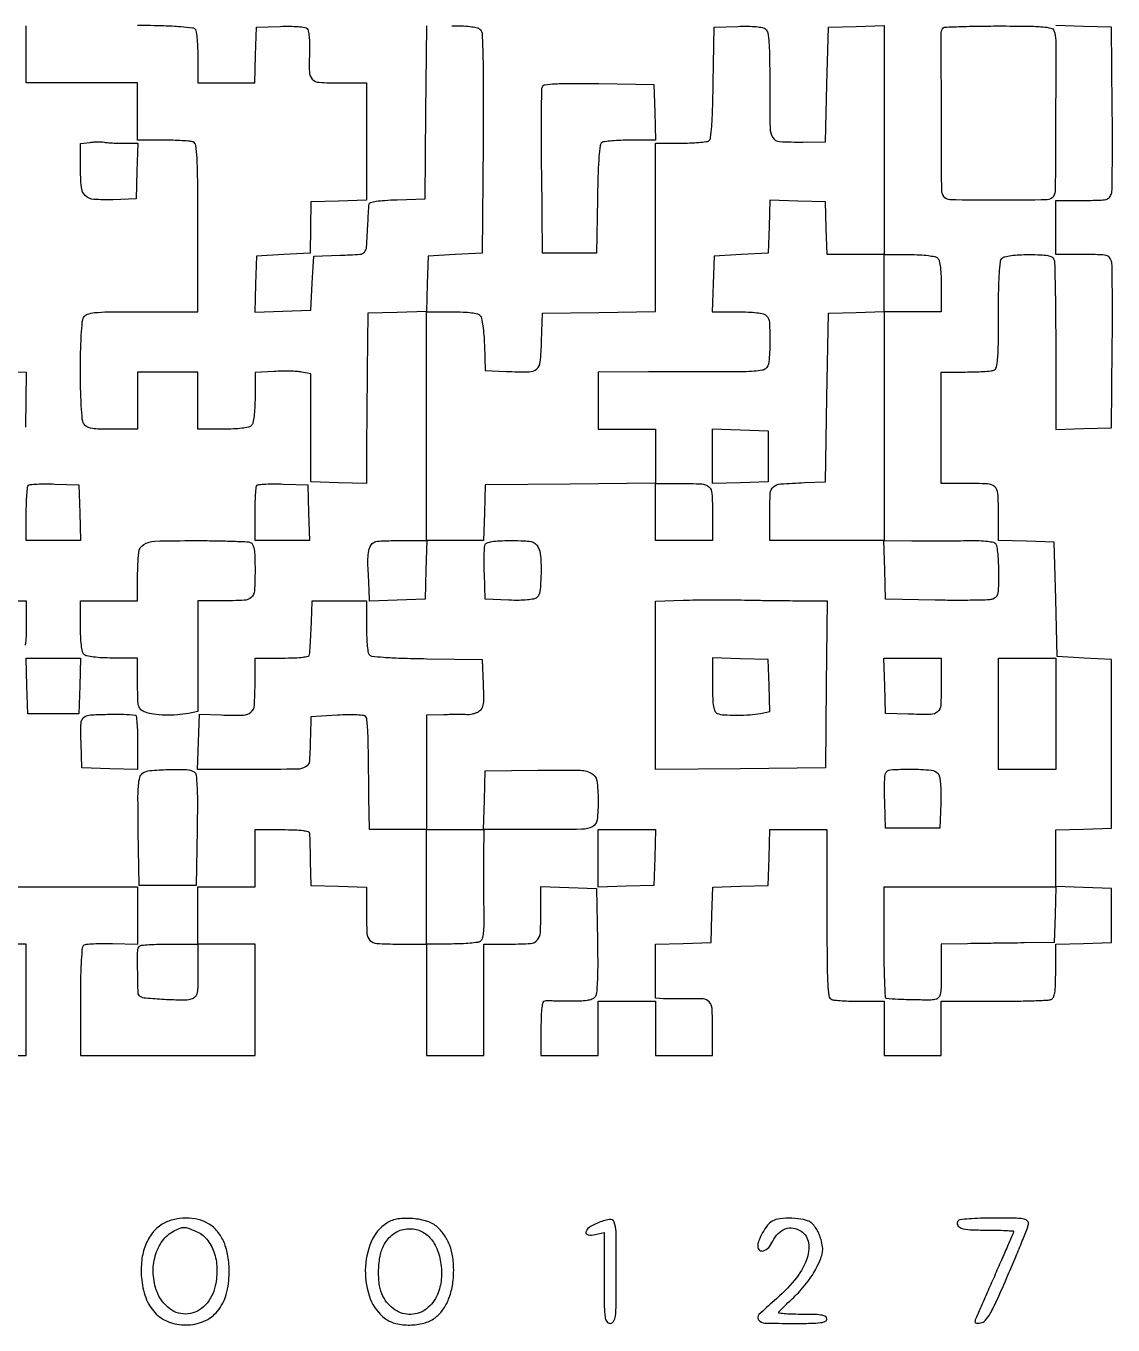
# Model space of a CAD drawing. Extents: x 156 to 936, y 100 to 969.
# Drawn here: x 574.9 to 936, y 100.5 to 531.9 of the extents above; entities that cross this region are included whole.
import ezdxf

# ---------------------------------------------------------------- set-up
doc = ezdxf.new("R2010")
doc.units = 0

msp = doc.modelspace()

# ---------------------------------------------------------------- linework, layer by layer
for points in [[(556, 246), (584, 246), (612, 246), (612, 236.438166), (612, 226.876333), (603.630164, 227.077629, 0.008036), (600.34176, 227.103854, 0.011048), (597.386982, 227.014617, 0.007927), (594.93959, 226.84759, 0.117937), (594.130164, 226.580446, 0.234885), (593.588292, 225.708057, 0.008463), (593.275481, 221.679048, 0.01129), (593.062651, 216.077824, 0.00385), (593, 207.940983), (593, 190), (622, 190), (651, 190), (651, 208.5), (651, 227), (641.5, 227), (632, 227), (632, 236.5), (632, 246), (641.5, 246), (651, 246), (651, 255.5), (651, 265), (660, 265, -0.007392), (664.254655, 264.937097, -0.026743), (666.952988, 264.71251, -0.040246), (668.622333, 264.344532, -0.307649), (669.099641, 263.75, -0.012318), (669.145396, 262.917561, -0.000814), (669.21418, 260.517187, -0.001177), (669.284784, 257.655324, -0.00088), (669.349641, 254.5), (669.5, 246.5), (678.75, 246.212474), (688, 245.924948), (688, 238.044262, 0.011843), (688.177219, 230.563142, 0.181411), (689.181087, 228.229778, 0.190384), (691.452643, 227.189848, 0.013266), (698.606989, 227), (708, 227), (708, 208.5), (708, 190), (717.5, 190), (727, 190), (727, 208.5), (727, 227), (735.883369, 227, 0.016798), (742.554728, 227.22419, 0.201413), (744.80872, 228.354131, 0.167367), (745.799343, 230.856564, 0.010851), (745.986345, 238.787526), (746, 246.075052), (755.25, 245.787526), (764.5, 245.5), (764.774123, 228.131529, -0.003898), (764.839437, 219.9535, -0.012299), (764.705661, 214.473008, -0.012909), (764.421459, 210.681528, -0.149113), (763.851667, 209.321269, -0.133658), (762.907476, 208.658076, -0.047476), (761.29571, 208.24359, -0.032414), (758.948823, 208.027011, -0.011517), (755.577544, 208.012907, 0.00126), (752.775682, 208.058666, 0.001644), (750.211841, 208.085647, 0.001215), (748.062972, 208.095974, 0.015212), (747.25, 208.073167, 0.312495), (746.654884, 207.607251, 0.040999), (746.286755, 205.952151, 0.026892), (746.062584, 203.261964, 0.007342), (746, 199), (746, 190), (755.5, 190), (765, 190), (765, 199), (765, 208), (774.5, 208), (784, 208), (784, 199), (784, 190), (793.5, 190), (803, 190), (803, 198.980948, 0.013008), (802.828184, 205.583848, 0.173919), (801.90584, 207.787335, 0.198301), (799.844546, 208.753873, 0.017689), (794, 208.821454, -0.00396), (792.075628, 208.790871, -0.003223), (790.014063, 208.787729, -0.003256), (788.11514, 208.809445, -0.008489), (786.75, 208.857142), (784, 209), (784, 217.962474), (784, 226.924948), (793.25, 227.212474), (802.5, 227.5), (802.787036, 236.712964), (803.074071, 245.925929), (812.287036, 246.212964), (821.5, 246.5), (821.787526, 255.75), (822.075052, 265), (831.537526, 265), (841, 265), (841, 237.106989, 0.001482), (841.047441, 221.102837, 0.01238), (841.269618, 213.864913, 0.020733), (841.66906, 209.7558, 0.273), (842.581787, 208.606989, 0.06844), (843.599719, 208.368926, 0.007317), (846.0249, 208.178303, 0.008902), (848.933927, 208.044385, 0.00705), (852.081787, 208), (860, 208), (860, 199), (860, 190), (869.5, 190), (879, 190), (879, 199), (879, 208), (896.418213, 208, 0.003244), (903.207024, 208.044049, 0.00474), (909.184475, 208.178303, 0.002396), (914.244542, 208.364228, 0.081401), (915.418213, 208.606989, 0.192061), (916.216672, 209.344751, 0.070053), (916.688208, 210.839867, 0.03465), (916.936924, 213.412948, 0.006773), (917, 218.069463), (917, 226.924948), (926.25, 227.212474), (935.5, 227.5), (935.5, 236.5), (935.5, 245.5), (926.25, 245.787526), (917, 246.075052), (917, 255.5), (917, 264.924948), (926.25, 265.212474), (935.5, 265.5), (935.5, 293.5), (935.5, 321.5), (926.5, 322), (917.5, 322.5), (917, 341.5), (916.5, 360.5), (907.25, 360.787526), (898, 361.075052), (898, 369.930537, 0.014889), (897.79962, 376.658129, 0.195866), (896.745668, 378.860252, 0.174757), (894.397656, 379.829682, 0.011384), (886.918213, 380), (879, 380), (879, 398.5), (879, 417), (886.918213, 417, 0.00705), (890.066073, 417.044385, 0.008902), (892.9751, 417.178303, 0.007317), (895.400281, 417.368926, 0.06844), (896.418213, 417.606989, 0.246394), (897.284593, 418.592366, 0.037978), (897.719073, 421.248473, 0.01896), (897.948499, 425.994183, 0.002598), (898, 435.906989, -0.003891), (898.06403, 444.133877, -0.011967), (898.283912, 449.697868, -0.011367), (898.620179, 453.590883, -0.170757), (899.2, 454.8, -0.142062), (900.111853, 455.301898, -0.021703), (902.174718, 455.672007, -0.021121), (904.863816, 455.91981, -0.012415), (908.093011, 456, -0.008396), (912.063507, 455.933322, -0.038703), (914.347444, 455.678871, -0.075375), (915.69971, 455.202375, -0.180715), (916.393011, 454.418213, -0.085483), (916.638063, 453.183073, -0.001101), (916.821697, 445.235952, -0.003161), (916.956091, 436.017711, -0.002064), (917, 425.380687), (917, 397.924948), (926.25, 398.212474), (935.5, 398.5), (935.780941, 425, 0.002017), (935.848704, 435.317487, 0.002973), (935.817795, 444.376562, 0.001377), (935.724366, 452.089955, 0.056278), (935.511889, 453.75, 0.122466), (934.853609, 455.003832, 0.154152), (933.733065, 455.672057, 0.05329), (931.547349, 455.94748, 0.004718), (925.980948, 456), (917, 456), (917, 465), (917, 474), (925.980948, 474, 0.004718), (931.547349, 474.05252, 0.05329), (933.733065, 474.327943, 0.154152), (934.853609, 474.996168, 0.122466), (935.511889, 476.25, 0.056278), (935.724366, 477.910045, 0.001377), (935.817795, 485.623438, 0.002973), (935.848704, 494.682513, 0.002017), (935.780941, 505), (935.5, 531.5), (926.287036, 531.787036), (917.074071, 532.074071)], [(716.377555, 532, -0.009533), (720.298892, 531.925232, -0.026386), (723.046649, 531.674799, -0.036281), (724.931395, 531.260887, -0.148416), (725.897999, 530.622903, -0.165245), (726.474645, 529.114716, -0.003639), (726.715525, 521.18942, -0.00594), (726.840096, 510.093641, -0.001695), (726.770444, 492.872903), (726.5, 456.5), (717.5, 456), (708.5, 455.5), (708.212474, 446.25), (707.924948, 437), (716.340029, 437, -0.009847), (720.153251, 436.924898, -0.024175), (722.945269, 436.679335, -0.030203), (724.911654, 436.287979, -0.156568), (725.833879, 435.700164, -0.126595), (726.271826, 434.772011, -0.012295), (726.682026, 432.299919, -0.014976), (727.015093, 429.281363, -0.011302), (727.206324, 425.950164), (727.5, 417.5), (734.479083, 417.199088, 0.012739), (742.057347, 417.065605, 0.177046), (744.578192, 418.009645, 0.194277), (745.776454, 420.321238, 0.015844), (746.212602, 427.259666), (746.5, 436.5), (765.25, 436.772065), (784, 437.044131), (784, 465.022065), (784, 493), (792.25, 493.015313, 0.008719), (795.499351, 493.078012, 0.011731), (798.43689, 493.255038, 0.008919), (800.86414, 493.502227, 0.112125), (801.726647, 493.809897, 0.224357), (802.342971, 494.785498, 0.01105), (802.732937, 498.675066, 0.012194), (803.035521, 504.331725, 0.003561), (803.226647, 513.044584), (803.5, 531.5), (811.344796, 531.793771, -0.01153), (814.735348, 531.842502, -0.021342), (817.485252, 531.701133, -0.023545), (819.568167, 531.405224, -0.126804), (820.594796, 530.921326, -0.181093), (821.326542, 529.64262, -0.021891), (821.713905, 526.366457, -0.015279), (821.941213, 521.127352, -0.003201), (822, 511.944943, 0.00383), (822.106381, 498.058759, 0.130647), (822.993019, 494.918047, 0.250318), (825.2744, 493.534118, 0.017581), (833, 493.382998), (840.5, 493.5), (841, 512.5), (841.5, 531.5), (850.75, 531.787526), (860, 532.075052), (860, 494.037526), (860, 456), (868.3, 456, -0.011084), (871.828493, 455.92177, -0.020332), (874.693122, 455.677711, -0.021091), (876.860329, 455.310542, -0.144849), (877.8, 454.8, -0.144849), (878.310542, 453.860329, -0.021091), (878.677711, 451.693122, -0.020332), (878.92177, 448.828493, -0.011084), (879, 445.3), (879, 437), (869.5, 437), (860, 437), (860, 399), (860, 361), (869.25, 360.933947, 0.001658), (873.436818, 360.917937, 0.001002), (878.397694, 360.92536, 0.001003), (883.325489, 360.952492, 0.001761), (887.401724, 360.99747, -0.008179), (891.616033, 360.989874, -0.025722), (894.437012, 360.793234, -0.036226), (896.304599, 360.427377, -0.187083), (897.136411, 359.813523, -0.109806), (897.464666, 358.904147, -0.009758), (897.72919, 356.468006, -0.012367), (897.918026, 353.517329, -0.00933), (897.984687, 350.269052, -0.005434), (897.939203, 345.219886, -0.057363), (897.663158, 343.179548, -0.156826), (896.99736, 342.118047, -0.114958), (895.75, 341.483537, -0.053901), (894.202744, 341.275019, -0.002978), (889.314063, 341.175744, -0.004581), (883.484344, 341.145502, -0.003332), (877, 341.214485), (860.5, 341.5), (860.213788, 351.25), (859.927576, 361), (840.963788, 361), (822, 361), (822, 369.980948, -0.014075), (822.189349, 376.706186, -0.199016), (823.214245, 378.832254, -0.165509), (825.52461, 379.810854, -0.009074), (833.5, 380.245668), (840.5, 380.5), (841, 408.5), (841.5, 436.5), (850.75, 436.787526), (860, 437.075052), (860, 446.537526), (860, 456), (850.538933, 456), (841.077866, 456), (840.788933, 464.75), (840.5, 473.5), (831.289473, 473.787003), (822.078945, 474.074007), (821.789473, 465.287003), (821.5, 456.5), (812.5, 456), (803.5, 455.5), (803.212474, 446.25), (802.924948, 437), (811.262474, 437, -0.01101), (814.809501, 436.921884, -0.020283), (817.684979, 436.678036, -0.021051), (819.858679, 436.311042, -0.145015), (820.8, 435.8, -0.18371), (821.877608, 433.400035, -0.01739), (822.034244, 426.843398, -0.016743), (821.74287, 420.281403, -0.202766), (820.607079, 418.088868, -0.135348), (819.504737, 417.591741, -0.016563), (816.85167, 417.267853, -0.016552), (813.321715, 417.072607, -0.008317), (808.857079, 417.047964, 0.00178), (803.728006, 417.086716, 0.000689), (796.62208, 417.105314, 0.000682), (788.921715, 417.104343, 0.000844), (781.75, 417.081541), (765, 417), (765, 407.5), (765, 398), (774.5, 398), (784, 398), (784, 389), (784, 380), (791.918213, 380, -0.01141), (799.400012, 379.829247, -0.175208), (801.747254, 378.85745, -0.195511), (802.800362, 376.650479, -0.014768), (803, 369.893011), (803, 361), (793.5, 361), (784, 361), (784, 370.515573), (784, 380.031147), (755.75, 379.765573), (727.5, 379.5), (727.212474, 370.25), (726.924948, 361), (717.498686, 361), (708.072424, 361), (707.786212, 351.25), (707.5, 341.5), (698.25, 341.212474), (689, 340.924948), (688.895663, 344.712474, 0.003045), (688.837168, 346.451211, 0.001711), (688.746032, 348.562414, 0.001707), (688.639428, 350.693757, 0.002788), (688.532797, 352.5, -0.021233), (688.49533, 354.196452, -0.018025), (688.596407, 355.985937, -0.018404), (688.807565, 357.610247, -0.04766), (689.112383, 358.75, -0.113302), (689.934692, 359.999065, -0.135482), (691.171383, 360.664454, -0.051076), (693.449474, 360.944292, -0.005041), (698.975249, 361), (708, 361), (708, 399.036212), (708, 437.072424), (698.25, 436.786212), (688.5, 436.5), (688.280494, 417.5, 0.000354), (688.194222, 409.544585, 0.000324), (688.11651, 401.353039, 0.000324), (688.056628, 394.041048, 0.001064), (688.030494, 389.212474), (688, 379.924948), (678.75, 380.212474), (669.5, 380.5), (669.5, 398.457678), (669.5, 416.415356), (666.5, 416.981176, 0.031477), (664.931967, 417.175793, 0.009639), (662.545313, 417.274355, 0.009605), (659.862887, 417.28183, 0.010371), (657.25, 417.184677), (651, 416.822358), (651, 408.611179, -0.011262), (650.921499, 405.126542, -0.020447), (650.676929, 402.287591, -0.021186), (650.309344, 400.135734, -0.144453), (649.8, 399.2, -0.144849), (648.860329, 398.689458, -0.021091), (646.693122, 398.322289, -0.020332), (643.828493, 398.07823, -0.011084), (640.3, 398), (632, 398), (632, 407.5), (632, 417), (622, 417), (612, 417), (612, 407.5), (612, 398), (603.535184, 398, -0.006724), (598.758507, 398.064235, -0.043519), (596.367497, 398.3377, -0.095437), (594.965871, 398.915742, -0.125133), (594.035184, 399.934259, -0.102288), (593.615171, 401.354542, -0.0062), (593.297491, 405.804829, -0.008851), (593.073349, 411.247142, -0.005865), (593, 417.5, -0.005865), (593.073349, 423.752858, -0.008851), (593.297491, 429.195171, -0.0062), (593.615171, 433.645458, -0.102288), (594.035184, 435.065741, -0.183803), (595.294605, 436.161128, -0.063443), (597.685401, 436.709796, -0.022652), (602.224074, 436.953182, -0.00207), (613.535184, 437), (632, 437), (632, 464.893011, 0.001482), (631.952559, 480.897163, 0.01238), (631.730382, 488.135087, 0.020733), (631.33094, 492.2442, 0.273), (630.418213, 493.393011, 0.069754), (629.386579, 493.631434, 0.006804), (626.828225, 493.821697, 0.008515), (623.757628, 493.955643, 0.006641), (620.418213, 494), (612, 494), (612, 503.5), (612, 513), (593.5, 513), (575, 513), (575, 522.5), (575, 532)], [(611.955416, 532.226647, -0.003561), (620.668275, 532.035521, -0.012194), (626.324934, 531.732937, -0.01105), (630.214502, 531.342971, -0.224357), (631.190103, 530.726647, -0.112125), (631.497773, 529.86414, -0.008919), (631.744962, 527.43689, -0.011731), (631.921988, 524.499351, -0.008719), (631.984687, 521.25), (632, 513), (641.462474, 513), (650.924948, 513), (651.212474, 522.25), (651.5, 531.5), (659.405143, 531.794857, -0.012004), (662.543009, 531.836518, -0.017401), (665.310969, 531.710409, -0.01437), (667.540383, 531.46629, -0.163328), (668.323035, 531.076965, -0.154474), (668.706845, 530.337703, -0.017448), (668.968772, 528.444176, -0.019823), (669.115808, 526.110396, -0.01488), (669.099131, 523.536434, 0.015095), (669.057625, 516.674665, 0.185473), (670.037736, 514.296493, 0.18961), (672.347902, 513.213619, 0.015891), (679.067388, 513), (688, 513), (688, 493.537526), (688, 474.075052), (678.75, 473.787526), (669.5, 473.5), (669.422122, 465), (669.344244, 456.5), (660.422122, 456), (651.5, 455.5), (651.211971, 446.211971), (650.923942, 436.923942), (660.211971, 437.211971), (669.5, 437.5), (670, 446.5), (670.5, 455.5), (679.25, 455.788933, 0.007073), (685.875255, 456.101575, 0.201765), (687.37804, 456.845164, 0.163157), (688.05203, 458.48639, 0.004254), (688.514866, 466.5, -0.001091), (688.617855, 468.503269, -0.00131), (688.723792, 470.387414, -0.00112), (688.820761, 471.974432, -0.008746), (688.880492, 472.712474, -0.307658), (689.35958, 473.286859, -0.029992), (691.219026, 473.700154, -0.02401), (694.05652, 474.015657, -0.007913), (698.25, 474.212474), (707.5, 474.5), (707.765335, 503.25), (708.030671, 532)], [(565.5, 341), (575, 341), (575, 332.7, -0.011084), (574.92177, 329.171507, -0.020332), (574.677711, 326.306878, -0.021091)]]:
    msp.add_lwpolyline(points, format="xyb")
for points in [[(916.40777, 530.379751, -0.091866), (917.013009, 527.112903, -0.000857), (916.970155, 502.518785, -0.000588), (916.85416, 477.481943, -0.141078), (916.217429, 475.317568, -0.25333), (914.142101, 474.161735, -0.002984), (898, 474.065399, -0.002984), (881.857899, 474.161735, -0.25333), (879.782571, 475.317568, -0.14127), (879.130965, 477.535589, -0.000575), (879.029508, 503.502776, -0.000435), (878.980011, 529.727738, -0.199177), (879.628205, 531.294872, -0.18847), (880.20919, 531.549343, -0.001537), (885.294622, 531.738542, -0.005224), (891.175311, 531.877737, -0.003304), (898.035975, 531.923077, -0.002652), (907.87401, 531.8709, -0.018302), (912.69699, 531.643049, -0.034527), (915.434825, 531.221325, -0.250695)], [(783.787526, 503.25), (784.075052, 494), (775.787526, 493.984687, 0.008676), (772.523834, 493.922017, 0.011685), (769.574297, 493.745063, 0.008861), (767.136946, 493.49802, 0.112277), (766.273912, 493.190449, 0.223435), (765.660091, 492.222567, 0.01141), (765.268756, 488.426015, 0.01247), (764.965306, 482.909881, 0.003691), (764.773912, 474.455762), (764.5, 456.5), (755.5, 456.5), (746.5, 456.5), (746.233224, 483.48509, -0.001755), (746.166675, 493.921186, -0.002727), (746.189949, 502.921529, -0.000805), (746.26536, 510.736498, -0.089021), (746.460529, 511.757736, -0.277499), (747.31313, 512.423568, -0.016904), (750.670414, 512.719204, -0.014225), (755.975539, 512.854936, -0.003013), (765.227305, 512.772646), (783.5, 512.5)], [(607.119313, 493), (612.075052, 493), (611.787526, 483.75), (611.5, 474.5), (603.839522, 474.231907, -0.024989), (597.397024, 474.328456, -0.181328), (594.622969, 475.579637, -0.175687), (593.307856, 478.369456, -0.023174), (593, 485.00807), (593, 492.873283), (596.25, 493.270761, -0.01345), (597.591945, 493.398357, -0.013519), (598.936525, 493.453332, -0.013445), (600.109633, 493.438008, -0.051509), (600.831787, 493.334119, 0.041783), (601.627547, 493.203829, 0.006421), (603.228111, 493.098147, 0.007134), (605.124308, 493.024495, 0.006139)], [(592.787526, 370.25), (593.075052, 361), (584.037526, 361), (575, 361), (575, 369.833333, -0.007429), (575.05105, 373.269125, -0.010988), (575.206746, 376.278621, -0.006414), (575.423524, 378.778731, -0.173222), (575.703816, 379.370483, -0.17855), (576.286747, 379.639255, -0.007766), (578.564452, 379.783202, -0.012381), (581.319749, 379.846095, -0.008434), (584.453816, 379.787149), (592.5, 379.5)], [(668.787526, 370.25), (669.075052, 361), (660.037526, 361), (651, 361), (651, 369.833333, -0.007429), (651.05105, 373.269125, -0.010988), (651.206746, 376.278621, -0.006414), (651.423524, 378.778731, -0.173222), (651.703816, 379.370483, -0.17855), (652.286747, 379.639255, -0.007766), (654.564452, 379.783202, -0.012381), (657.319749, 379.846095, -0.008434), (660.453816, 379.787149), (668.5, 379.5)], [(649.418213, 360.393011, -0.191418), (650.215888, 359.657806, -0.070374), (650.68772, 358.171299, -0.03487), (650.936736, 355.615452, -0.006853), (651, 351, -0.015117), (650.798229, 344.3277, -0.196524), (649.742703, 342.134562, -0.173918), (647.393226, 341.169516, -0.011337), (639.918213, 341), (632, 341), (632, 322.625), (632, 304.25), (628.875, 303.625, -0.031936), (625.193557, 303.130419, -0.023546), (621.080357, 303.037399, -0.023754), (617.25396, 303.313262, -0.061039), (614.5651, 303.975249, -0.083273), (613.093467, 304.836485, -0.154058), (612.353826, 305.991864, -0.060824), (612.055996, 308.071821, -0.005181), (612, 313.475249), (612, 322), (603.7, 322, -0.011084), (600.171507, 322.07823, -0.020332), (597.306878, 322.322289, -0.021091), (595.139671, 322.689458, -0.144849), (594.2, 323.2, -0.144849), (593.689458, 324.139671, -0.021091), (593.322289, 326.306878, -0.020332), (593.07823, 329.171507, -0.011084), (593, 332.7), (593, 341), (602.5, 341), (612, 341), (612, 349.065741, -0.022824), (612.362263, 356.997756, -0.233503), (614.03189, 359.720593, -0.13507), (617.720578, 360.83514, -0.006229), (630.953396, 361, -0.003346), (637.537047, 360.95594, -0.004869), (643.341685, 360.821697, -0.00252), (648.249577, 360.635597, -0.081044)], [(744.964816, 359.065741, -0.106729), (745.87883, 355.872074, -0.021971), (746.009357, 349.981917, -0.017974), (745.670347, 344.115342, -0.198655), (744.594796, 342.078674, -0.126804), (743.568167, 341.594776, -0.023545), (741.485252, 341.298867, -0.021342), (738.735348, 341.157498, -0.01153), (735.344796, 341.206229), (727.5, 341.5), (727.206869, 349.916411, -0.006125), (727.131923, 353.23728, -0.008183), (727.150171, 356.252242, -0.006003), (727.236697, 358.764851, -0.080166), (727.425484, 359.666411, -0.220823), (728.073166, 360.294093, -0.044921), (729.664091, 360.692306, -0.02981), (732.149804, 360.931365, -0.009069), (735.933431, 361, -0.0074), (740.407308, 360.933784, -0.045377), (742.695822, 360.657161, -0.096493), (744.053158, 360.077882, -0.121501)], [(688.015313, 332.75, 0.008719), (688.078012, 329.500649, 0.011731), (688.255038, 326.56311, 0.008919), (688.502227, 324.13586, 0.112125), (688.809897, 323.273353, 0.224357), (689.785498, 322.657029, 0.01105), (693.675066, 322.267063, 0.012194), (699.331725, 321.964479, 0.003561), (708.044584, 321.773353), (726.5, 321.5), (726.789532, 313.306341, -0.006423), (726.896385, 308.553108, -0.047466), (726.703612, 306.296778, -0.109117), (726.150893, 304.980176, -0.116665), (725.105472, 304.056447, -0.037545), (724.216934, 303.663542, -0.027166), (723.17819, 303.356993, -0.027629), (722.153591, 303.17329, -0.052332), (721.31594, 303.15855, 0.018388), (720.274264, 303.210888, 0.003361), (718.34437, 303.223833, 0.003611), (716.084558, 303.207482, 0.003273), (713.75, 303.158444), (708, 303), (708, 284), (708, 265), (717.463788, 265), (726.927576, 265), (727.213788, 274.75), (727.5, 284.5), (745, 284.737096, -0.00566), (758.650998, 284.767502, -0.11257), (762.689426, 283.807908, -0.245948), (764.522807, 281.298584, -0.037183), (765, 274.890658, -0.026269), (764.648944, 268.213387, -0.254955), (763.093988, 265.961479, -0.113482), (759.625171, 265.108187, -0.003801), (745.393011, 265), (727, 265), (726.906082, 256.25, 0.002481), (726.882843, 252.223072, 0.001378), (726.892411, 247.312518, 0.001375), (726.929467, 242.341372, 0.002222), (726.991426, 238.111762, -0.007374), (727.01114, 233.57271, -0.025524), (726.830756, 230.640603, -0.037756), (726.468771, 228.737434, -0.187762), (725.835344, 227.877075, -0.109326), (724.91379, 227.543631, -0.009931), (722.46882, 227.274772, -0.012496), (719.507144, 227.082968, -0.009456), (716.25, 227.015313), (708, 227), (708, 246), (708, 265), (698.5, 265), (689, 265), (688.859603, 275.75, 0.000091), (688.797834, 280.414454, 0.000068), (688.728252, 285.545313, 0.000069), (688.661476, 290.371127, 0.00016), (688.609603, 294, 0.007875), (688.520135, 296.945717, 0.010806), (688.340737, 299.590625, 0.007754), (688.110402, 301.779496, 0.114818), (687.848224, 302.5, 0.223405), (687.192792, 302.905086, 0.015353), (684.962867, 303.091241, 0.018024), (682.027592, 303.139795, 0.009237), (678.348224, 303), (669.5, 302.5), (669.391588, 296, -0.012194), (669.05699, 287.856327, -0.249738), (667.802675, 285.832872, -0.129724), (665.050523, 285.075896, -0.002601), (650.462474, 285), (631.924948, 285), (632.212474, 294.170249), (632.5, 303.340497), (639.750839, 303.103127, 0.012992), (647.179891, 303.053038, 0.178269), (649.651537, 304.017593, 0.197491), (650.777135, 306.312903, 0.016493), (651, 313.067388), (651, 322), (660, 322, 0.007452), (664.245928, 322.063286, 0.026565), (666.954036, 322.288374, 0.039382), (668.640342, 322.65621, 0.301825), (669.131463, 323.25, 0.011655), (669.278717, 325.053317, 0.001392), (669.500303, 329.050156, 0.0018), (669.713547, 333.398639, 0.002589), (669.868537, 337.25), (670, 341), (679, 341), (688, 341)], [(831.765819, 341.037566), (841.031637, 341), (840.765819, 313.25), (840.5, 285.5), (812.25, 285.234427), (784, 284.968853), (784, 312.946901), (784, 340.924948), (793.25, 341.212474, -0.004375), (797.512192, 341.307635, -0.002418), (802.720312, 341.353137, -0.00241), (807.999657, 341.348281, -0.003875), (812.5, 341.287566, 0.001274), (817.00143, 341.203418, 0.000792), (822.284334, 341.126499, 0.000794), (827.497552, 341.067131, 0.001436)], [(803, 313.144515, 0.006687), (803.062877, 308.443624, 0.034414), (803.311272, 305.851928, 0.069706), (803.782488, 304.347501, 0.192751), (804.581787, 303.606989, 0.078039), (806.798187, 303.133083, 0.014165), (811.014952, 303.021077, 0.0162), (815.448713, 303.172638, 0.032719), (818.912002, 303.6324), (822.074004, 304.264801), (821.787002, 312.8824), (821.5, 321.5), (812.25, 321.787526), (803, 322.075052)], [(879, 313.067388, -0.014326), (878.806225, 306.305646, -0.200169), (877.763501, 304.160287, -0.17995), (875.453248, 303.271722, -0.011192), (868, 303.355911), (860.5, 303.608592), (860.212474, 312.804296), (859.924948, 322), (869.462474, 322), (879, 322)], [(611.25, 303.075744, -0.35445), (611.550385, 302.777442, -0.006375), (611.779688, 300.367477, -0.01275), (611.946004, 297.432878, -0.007779), (612, 293.962474), (612, 284.924948), (602.75, 285.212474), (593.5, 285.5), (593.20928, 293.767161, -0.005828), (593.09481, 298.638186, -0.049334), (593.28448, 300.819174, -0.126083), (593.842072, 302.015415, -0.133021), (594.896661, 302.767161, -0.078073), (596.78506, 303.14793, -0.006068), (601.951909, 303.308167, -0.009088), (607.257745, 303.311834, -0.020794)], [(630.773242, 284.161306, -0.226527), (631.421641, 283.126519, -0.01557), (631.716146, 279.589823, -0.013555), (631.85189, 274.125155, -0.003139), (631.773242, 264.926619), (631.5, 246.5), (622, 246.5), (612.5, 246.5), (612.225925, 264.495812, -0.002421), (612.117172, 274.966614, -0.02007), (612.281553, 279.716869, -0.045993), (612.727818, 282.369969, -0.171878), (613.667054, 283.745812, -0.138351), (616.071135, 284.640888, -0.014294), (622.168063, 284.963541, -0.014504), (628.269589, 284.934733, -0.133735)], [(877.919564, 283.59692, -0.128993), (878.407951, 282.549085, -0.022589), (878.702175, 280.373366, -0.020484), (878.84218, 277.47591, -0.010573), (878.792008, 273.84692), (878.5, 265.5), (869.5, 265.5), (860.5, 265.5), (860.206869, 273.916411, -0.006125), (860.131923, 277.23728, -0.008183), (860.150171, 280.252242, -0.006003), (860.236697, 282.764851, -0.080166), (860.425484, 283.666411, -0.293941), (862.088319, 284.885471, -0.016203), (868.847803, 285.077703, -0.018216), (875.583742, 284.805416, -0.203033)], [(916.787526, 236.75), (916.5, 227.5), (906.5, 227.378301, 0.000177), (902.034696, 227.322381, 0.000114), (896.867188, 227.254662, 0.000115), (891.818216, 227.186183, 0.000217), (887.75, 227.128301), (879, 227), (879, 218.067388, -0.005888), (878.941363, 213.0879, -0.040032), (878.687253, 210.643223, -0.097155), (878.161842, 209.317364, -0.183454), (877.25, 208.642804, -0.068965), (875.530671, 208.406927, -0.003788), (870.075773, 208.455742, -0.006444), (864.612713, 208.616472, -0.01748), (860.75, 208.915486, -0.368399), (860.445393, 209.240731, -0.001592), (860.220312, 214.409549, -0.006285), (860.053936, 220.400502, -0.003799), (860, 227.5), (860, 246), (888.537526, 246), (917.075052, 246)], [(632, 218.108408, -0.004771), (631.947273, 212.582437, -0.054371), (631.669828, 210.421925, -0.155866), (630.994461, 209.309405, -0.118057), (629.720644, 208.644734, -0.067025), (626.923049, 208.329933, -0.008558), (620.861742, 208.565906, -0.006261), (614.681798, 208.990191, -0.118679), (612.853163, 209.59075, -0.251435), (612.168955, 210.773198, -0.005192), (612.017149, 217.82559, -0.005987), (612.022976, 224.807047, -0.195586), (612.666667, 226.333333, -0.176136), (613.23702, 226.599551, -0.00536), (615.879167, 226.804167, -0.009979), (619.041783, 226.951687, -0.006664), (622.666667, 227), (632, 227)], [(620.181971, 133.96959, 0.090532), (616.928787, 131.069494, 0.072905), (614.611012, 126.989227, 0.064625), (613.36549, 121.942616, 0.048287), (613.271427, 116.207362, 0.065568), (614.694391, 109.565363, 0.103178), (617.720747, 104.602816, 0.113386), (622.23946, 101.565898, 0.091739), (628, 100.5, 0.099705), (633.987608, 101.705977, 0.121095), (638.57153, 105.108397, 0.106963), (641.431179, 110.626304, 0.065253), (642.42072, 117.927921, 0.040053), (642.007478, 123.377815, 0.061103), (640.708196, 127.933956, 0.071012), (638.547934, 131.524464, 0.085149), (635.580035, 134.114322, 0.081931), (632.117523, 135.513769, 0.057563), (627.929743, 135.957653, 0.057186), (623.717815, 135.43419, 0.077558)], [(694.831892, 134.350243, 0.152172), (689.60274, 128.113271, 0.095233), (687.6399, 118.711087, 0.094375), (689.299274, 109.174601, 0.145868), (694.325987, 102.564534, 0.101493), (697.829208, 100.963627, 0.060048), (702.416531, 100.473691, 0.059473), (707.050459, 101.090645, 0.092162), (710.700122, 102.786468, 0.084015), (713.321336, 105.413005, 0.059218), (715.319695, 109.084493, 0.052956), (716.577927, 113.555256, 0.042157), (717, 118.552355, 0.036167), (716.673889, 123.054837, 0.053447), (715.689562, 126.887405, 0.058781), (714.010738, 130.146901, 0.058256), (711.615183, 132.937181, 0.111115), (708.271036, 134.868215, 0.054641), (703.423883, 135.816357, 0.054603), (698.478487, 135.692195, 0.109647)], [(764.75, 134.341518, 0.047974), (761.975682, 132.865086, 0.200903), (760.947052, 131.326592, 0.435956), (761.632714, 130.385036, 0.084036), (764, 130.5), (767, 131.158911), (767, 116.079455, 0.002207), (767.042022, 106.557237, 0.030768), (767.283158, 103.134932, 0.11903), (767.881934, 101.585666, 0.246054), (769, 101, 0.267644), (770.131287, 101.652291, 0.103099), (770.721429, 103.4375, 0.026629), (770.959338, 107.362042, 0.001825), (771, 118.5, 0.002866), (770.925408, 131.514157, 0.091333), (770.31474, 134.628539, 0.3606), (768.689381, 135.522478, 0.051007)], [(822.749978, 134.919889, 0.097088), (821.230547, 133.584602, 0.035033), (819.63253, 131.178222, 0.035098), (818.383357, 128.565617, 0.094236), (818, 126.54966, 0.234892), (818.607448, 125.327965, 0.249825), (819.921035, 125.118229, 0.124539), (821.646979, 126.246797, 0.077326), (823, 128.269544, -0.082374), (824.785183, 130.881283, -0.116285), (827.14108, 132.40904, -0.12568), (829.790484, 132.658093, -0.106328), (832.422503, 131.642735, -0.218224), (834.87157, 127.745478, -0.125848), (834.200841, 122.137783, -0.080703), (830.253354, 115.407885, -0.043092), (823.468268, 108.517041, 0.01608), (818.419606, 103.914946, 0.386623), (818.311209, 102.15852, 0.219494), (820.357111, 101.138618, 0.00758), (829.5, 101, 0.004301), (835.719975, 101.053509, 0.028132), (838.833333, 101.282609, 0.065619), (840.479566, 101.72187, 0.303591), (841, 102.5, 0.258593), (840.586019, 103.246922, 0.093584), (839.416667, 103.703125, 0.039364), (837.191484, 103.94137, 0.006994), (833, 104, -0.007), (829.932553, 104.042946, -0.01163), (827.35, 104.175439, -0.005322), (825.217848, 104.357453, -0.386424), (825, 104.597239, -0.191535), (825.148016, 104.96946, -0.004662), (826.453955, 106.326271, -0.009486), (828.052747, 107.895929, -0.006231), (829.949636, 109.644627, 0.027213), (832.041546, 111.742089, 0.01803), (834.216319, 114.357846, 0.018159), (836.155995, 117.067746, 0.032488), (837.516155, 119.443493, 0.014124), (838.947347, 122.590935, 0.059646), (839.517921, 124.579869, 0.075107), (839.536801, 126.414823, 0.030857), (839.037834, 128.859494, 0.035846), (838.457105, 130.529323, 0.031108), (837.619911, 132.183392, 0.032363), (836.668365, 133.587941, 0.075049), (835.748808, 134.463388, 0.108424), (833.265591, 135.498693, 0.03599), (829.321058, 135.922589, 0.03608), (825.346378, 135.775362, 0.104948)], [(884.5, 135, 0.258393), (884.434721, 133.63679, 0.205006), (885.572507, 132.661768, 0.064041), (888.54087, 132.133267, 0.012074), (894.059017, 132, -0.00462), (897.487367, 131.96832, -0.007694), (900.373586, 131.870533, -0.002363), (902.831729, 131.737713, -0.397122), (903, 131.559262, -0.100972), (902.931715, 131.224572, -0.000311), (901.211588, 127.19152, -0.001766), (899.245739, 122.634894, -0.001102), (896.91179, 117.309262, 0.000211), (894.538958, 111.921062, 0.000306), (892.449682, 107.163434, 0.000152), (890.678278, 103.11961, 0.005234), (890.271034, 102.162004, 0.114015), (890.175131, 101.584576, 0.255555), (890.404969, 101.220301, 0.13383), (891.00449, 101.072663, 0.029554), (892.069191, 101.162004, 0.179447), (893.599965, 101.994143, 0.04939), (895.217421, 104.264284, 0.023978), (897.371726, 108.480107, 0.003775), (901.145001, 117, 0.003508), (903.72643, 123.065862, 0.005084), (905.913685, 128.460938, 0.002696), (907.690362, 133.046952, 0.081963), (907.935054, 134.25, 0.258786), (907.460874, 135.184956, 0.111037), (906.114207, 135.713179, 0.034565), (903.266609, 135.951603, 0.003608), (896.559017, 136, 0.007657), (892.006769, 135.930284, 0.013028), (888.206428, 135.714644, 0.007969), (885.148471, 135.411923, 0.229563)], [(631.451627, 131.584658, -0.120383), (634.963733, 128.994814, -0.08987), (637.348871, 124.795404, -0.077515), (638.339035, 119.431915, -0.059562), (637.796156, 113.492355, -0.132995), (634.489547, 107.05586, -0.184051), (628.751603, 104.157333, -0.19005), (622.681685, 105.849582, -0.140534), (618.454934, 111.478832, -0.078289), (617.195779, 117.428686, -0.081155), (617.853274, 123.400201, -0.088179), (620.273588, 128.442485, -0.118715), (624.096399, 131.735258, -0.023098), (626.103957, 132.652407, -0.101047), (627.380966, 132.88602, -0.081838), (628.776771, 132.626565, -0.012171)], [(708.388016, 130.172089, -0.105588), (711.100277, 126.495419, -0.065658), (712.659739, 121.345885, -0.062979), (712.869053, 115.712235, -0.076932), (711.605633, 110.598574, -0.12834), (707.997655, 105.862983, -0.159333), (702.819124, 103.981836, -0.15784), (697.492715, 105.517324, -0.1256), (693.494289, 110.011044, -0.082927), (692.378547, 113.473025, -0.039238), (692.059513, 118.167049, -0.03906), (692.4846, 122.949377, -0.069193), (693.67096, 126.719028, -0.107535), (696.421071, 130.282239, -0.117734), (700.319626, 132.237377, -0.121254), (704.58937, 132.190971, -0.118709)]]:
    msp.add_lwpolyline(points, format="xyb", close=True)
for points in [[(565.723267, 417.212828), (574.946534, 416.925656), (574.723267, 398.712828)], [(565.5, 190), (575, 190), (575, 208.5), (575, 227), (565.5, 227)]]:
    msp.add_lwpolyline(points)
for points in [[(821.5, 389), (821.5, 380.5), (812.25, 380.212474), (803, 379.924948), (803, 389), (803, 398.075052), (812.25, 397.787526), (821.5, 397.5)], [(592.787526, 312.75), (592.5, 303.5), (584, 303.5), (575.5, 303.5), (575.212474, 312.75), (574.924948, 322), (584, 322), (593.075052, 322)], [(917, 303.5), (917, 285), (907.525, 285), (898.05, 285), (898.05, 303.5), (898.05, 322), (907.525, 322), (917, 322)], [(783.787526, 255.75), (783.5, 246.5), (774.25, 246.212474), (765, 245.924948), (765, 255.462474), (765, 265), (774.537526, 265), (784.075052, 265)]]:
    msp.add_lwpolyline(points, close=True)

doc.saveas('drawing.dxf')
